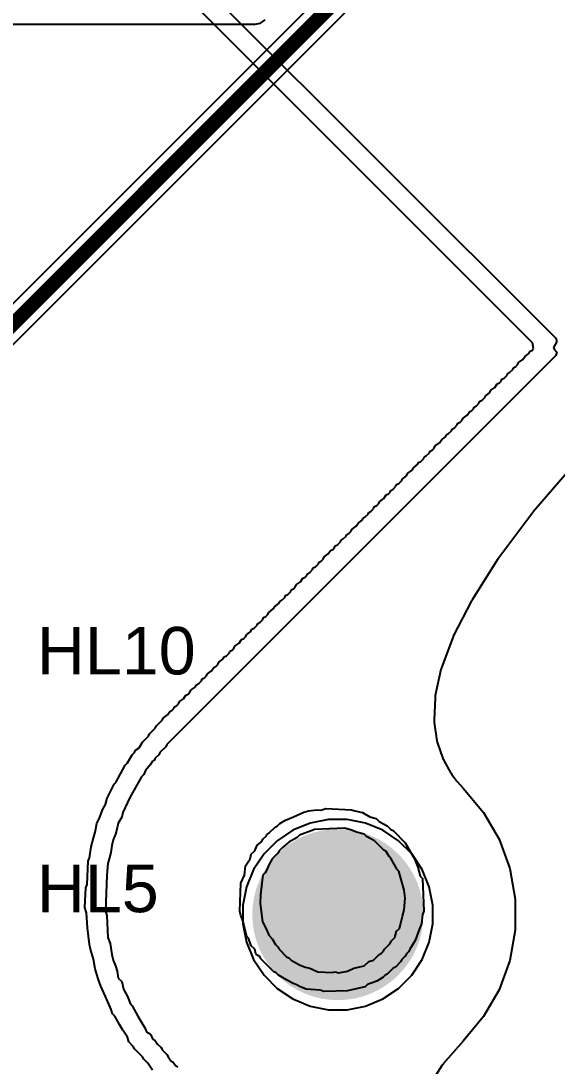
# Model space of a CAD drawing. Header units: millimetres. Extents: x 95 to 305, y 96 to 295.
# Drawn here: x 231.16 to 242.44, y 117.26 to 139.25 of the extents above; entities that cross this region are included whole.
import ezdxf

# ---------------------------------------------------------------- set-up
doc = ezdxf.new("R2010")
doc.units = ezdxf.units.MM
for name, color, linetype in [('BottomLayer', 5, 'Continuous'), ('BottomOverlay', 54, 'Continuous'), ('BottomSolder', 6, 'Continuous'), ('MultiLayer', 9, 'Continuous'), ('PadHoleLayer', 156, 'Continuous'), ('TopLayer', 1, 'Continuous'), ('TopOverlay', 2, 'Continuous'), ('TopSolder', 216, 'Continuous')]:
    doc.layers.add(name, color=color, linetype=linetype)
doc.styles.add('Arial', font='arial.ttf', dxfattribs={"height": 0.2})

msp = doc.modelspace()

# ---------------------------------------------------------------- hatches: boundary and pattern name
at = {"layer": 'BottomLayer'}
h = msp.add_hatch(color=5, dxfattribs=at)
edge = h.paths.add_edge_path()
edge.add_arc((237.83, 120.45), 1.75, 0, 360)
at = {"layer": 'BottomSolder'}
h = msp.add_hatch(color=6, dxfattribs=at)
edge = h.paths.add_edge_path()
edge.add_arc((237.83, 120.45), 1.8, 0, 360)
at = {"layer": 'MultiLayer'}
h = msp.add_hatch(color=9, dxfattribs=at)
edge = h.paths.add_edge_path()
edge.add_arc((237.83, 120.45), 1.75, 0, 360)
at = {"layer": 'PadHoleLayer'}
h = msp.add_hatch(color=156, dxfattribs=at)
edge = h.paths.add_edge_path()
edge.add_arc((237.83, 120.45), 1.75, 0, 360)
at = {"layer": 'TopLayer'}
h = msp.add_hatch(color=1, dxfattribs=at)
edge = h.paths.add_edge_path()
edge.add_arc((237.83, 120.45), 1.75, 0, 360)
at = {"layer": 'TopSolder'}
h = msp.add_hatch(color=216, dxfattribs=at)
edge = h.paths.add_edge_path()
edge.add_arc((237.83, 120.45), 1.8, 0, 360)

# ---------------------------------------------------------------- linework, layer by layer
at = {"layer": 'BottomLayer'}
for p, q in [((247.207, 149.512), (224.653, 126.958)), ((225.141, 126.581), (247.729, 149.169)), ((243.058, 130.222), (241.985, 128.975)), ((241.975, 128.962), (241.216, 127.954)), ((241.981, 128.967), (241.975, 128.962)), ((241.985, 128.975), (241.981, 128.967)), ((241.212, 127.945), (241.205, 127.938)), ((241.216, 127.954), (241.212, 127.945)), ((241.205, 127.938), (240.652, 127.071)), ((240.652, 127.071), (240.647, 127.059)), ((240.64, 127.05), (240.259, 126.305)), ((240.647, 127.059), (240.64, 127.05)), ((240.247, 126.277), (240.009, 125.638)), ((240.255, 126.29), (240.247, 126.277)), ((240.259, 126.305), (240.255, 126.29)), ((239.999, 125.604), (239.88, 125.055)), ((240.006, 125.62), (239.999, 125.604)), ((240.009, 125.638), (240.006, 125.62)), ((239.874, 125.012), (239.854, 124.54)), ((239.88, 125.033), (239.874, 125.012)), ((239.88, 125.055), (239.88, 125.033)), ((239.854, 124.54), (239.857, 124.516)), ((239.857, 124.516), (239.856, 124.491)), ((239.856, 124.491), (239.913, 124.102)), ((239.913, 124.102), (239.922, 124.079)), ((239.922, 124.079), (239.925, 124.055)), ((239.925, 124.055), (240.038, 123.734)), ((240.038, 123.734), (240.05, 123.714)), ((240.05, 123.714), (240.057, 123.692)), ((240.057, 123.692), (240.208, 123.427)), ((240.208, 123.427), (240.219, 123.414)), ((240.219, 123.414), (240.227, 123.399)), ((240.227, 123.399), (240.334, 123.258)), ((240.334, 123.258), (240.342, 123.25)), ((240.342, 123.25), (240.348, 123.24)), ((240.348, 123.24), (240.467, 123.111)), ((240.467, 123.111), (240.897, 122.598)), ((237.633, 122.45), (237.247, 122.374)), ((238.027, 122.45), (237.633, 122.45)), ((238.414, 122.374), (238.027, 122.45)), ((240.897, 122.598), (241.224, 122.033)), ((237.247, 122.374), (236.883, 122.223)), ((238.778, 122.223), (238.414, 122.374)), ((236.883, 122.223), (236.555, 122.004)), ((239.105, 122.004), (238.778, 122.223)), ((241.224, 122.033), (241.447, 121.42)), ((236.555, 122.004), (236.277, 121.725)), ((239.384, 121.725), (239.105, 122.004)), ((236.277, 121.725), (236.058, 121.398)), ((239.603, 121.398), (239.384, 121.725)), ((236.058, 121.398), (235.907, 121.034)), ((239.753, 121.034), (239.603, 121.398)), ((241.447, 121.42), (241.56, 120.777)), ((235.907, 121.034), (235.83, 120.647)), ((239.83, 120.647), (239.753, 121.034)), ((241.56, 120.777), (241.56, 120.124)), ((235.83, 120.647), (235.83, 120.253)), ((239.83, 120.253), (239.83, 120.647)), ((235.83, 120.253), (235.907, 119.867)), ((239.753, 119.867), (239.83, 120.253)), ((241.56, 120.124), (241.447, 119.481)), ((235.907, 119.867), (236.058, 119.503)), ((239.603, 119.503), (239.753, 119.867)), ((236.058, 119.503), (236.277, 119.176)), ((239.384, 119.176), (239.603, 119.503)), ((241.447, 119.481), (241.224, 118.868)), ((236.277, 119.176), (236.555, 118.897)), ((239.105, 118.897), (239.384, 119.176)), ((236.555, 118.897), (236.883, 118.678)), ((238.778, 118.678), (239.105, 118.897)), ((241.224, 118.868), (240.897, 118.303)), ((236.883, 118.678), (237.247, 118.527)), ((237.247, 118.527), (237.633, 118.45)), ((238.027, 118.45), (238.414, 118.527)), ((238.414, 118.527), (238.778, 118.678)), ((237.633, 118.45), (238.027, 118.45)), ((240.897, 118.303), (240.465, 117.788)), ((240.465, 117.788), (240.047, 117.312)), ((240.024, 117.281), (239.715, 116.798)), ((240.037, 117.295), (240.024, 117.281)), ((240.047, 117.312), (240.037, 117.295))]:
    msp.add_line(p, q, dxfattribs=at)
at = {"layer": 'BottomLayer', "const_width": 0.3}
msp.add_lwpolyline([(224.314, 126.186), (247.513, 149.386)], dxfattribs=at)
at = {"layer": 'BottomOverlay'}
for p, q in [((221.784, 153.201), (242.412, 132.573)), ((241.925, 132.476), (221.54, 152.86)), ((242.412, 132.573), (242.436, 132.5)), ((241.913, 132.317), (241.949, 132.354)), ((241.949, 132.354), (241.925, 132.476)), ((242.436, 132.5), (242.363, 132.378)), ((242.363, 132.378), (242.387, 132.33)), ((242.412, 132.208), (234.234, 124.03)), ((241.633, 132.062), (241.718, 132.123)), ((241.718, 132.123), (241.767, 132.196)), ((241.767, 132.196), (241.815, 132.22)), ((241.815, 132.22), (241.852, 132.257)), ((241.852, 132.257), (241.864, 132.293)), ((241.864, 132.293), (241.913, 132.317)), ((242.387, 132.33), (242.436, 132.281)), ((242.436, 132.281), (242.412, 132.208)), ((241.45, 131.855), (241.511, 131.916)), ((241.511, 131.916), (241.523, 131.952)), ((241.523, 131.952), (241.572, 131.977)), ((241.572, 131.977), (241.608, 132.013)), ((241.608, 132.013), (241.633, 132.062)), ((241.268, 131.672), (241.28, 131.709)), ((241.28, 131.709), (241.328, 131.733)), ((241.328, 131.733), (241.389, 131.794)), ((241.389, 131.794), (241.402, 131.831)), ((241.402, 131.831), (241.45, 131.855)), ((241.024, 131.429), (241.049, 131.478)), ((241.049, 131.478), (241.134, 131.539)), ((241.134, 131.539), (241.182, 131.612)), ((241.182, 131.612), (241.231, 131.636)), ((241.231, 131.636), (241.268, 131.672)), ((240.805, 131.21), (240.817, 131.247)), ((240.817, 131.247), (240.866, 131.271)), ((240.866, 131.271), (240.927, 131.332)), ((240.927, 131.332), (240.939, 131.368)), ((240.939, 131.368), (240.988, 131.393)), ((240.988, 131.393), (241.024, 131.429)), ((240.55, 130.954), (240.598, 131.027)), ((240.598, 131.027), (240.647, 131.052)), ((240.647, 131.052), (240.683, 131.088)), ((240.683, 131.088), (240.696, 131.125)), ((240.696, 131.125), (240.744, 131.149)), ((240.744, 131.149), (240.805, 131.21)), ((240.355, 130.784), (240.404, 130.808)), ((240.404, 130.808), (240.44, 130.845)), ((240.44, 130.845), (240.464, 130.894)), ((240.464, 130.894), (240.55, 130.954)), ((240.16, 130.565), (240.221, 130.626)), ((240.221, 130.626), (240.233, 130.662)), ((240.233, 130.662), (240.282, 130.687)), ((240.282, 130.687), (240.343, 130.748)), ((240.343, 130.748), (240.355, 130.784)), ((239.88, 130.309), (239.965, 130.37)), ((239.965, 130.37), (240.014, 130.443)), ((240.014, 130.443), (240.063, 130.468)), ((240.063, 130.468), (240.099, 130.504)), ((240.099, 130.504), (240.112, 130.541)), ((240.112, 130.541), (240.16, 130.565)), ((239.698, 130.103), (239.759, 130.163)), ((239.759, 130.163), (239.771, 130.2)), ((239.771, 130.2), (239.819, 130.224)), ((239.819, 130.224), (239.856, 130.261)), ((239.856, 130.261), (239.88, 130.309)), ((239.515, 129.92), (239.527, 129.957)), ((239.527, 129.957), (239.576, 129.981)), ((239.576, 129.981), (239.637, 130.042)), ((239.637, 130.042), (239.649, 130.078)), ((239.649, 130.078), (239.698, 130.103)), ((239.272, 129.677), (239.296, 129.725)), ((239.296, 129.725), (239.394, 129.798)), ((239.394, 129.798), (239.418, 129.847)), ((239.418, 129.847), (239.515, 129.92)), ((239.053, 129.458), (239.065, 129.494)), ((239.065, 129.494), (239.114, 129.518)), ((239.114, 129.518), (239.174, 129.579)), ((239.174, 129.579), (239.187, 129.616)), ((239.187, 129.616), (239.235, 129.64)), ((239.235, 129.64), (239.272, 129.677)), ((238.797, 129.202), (238.846, 129.275)), ((238.846, 129.275), (238.895, 129.299)), ((238.895, 129.299), (238.931, 129.336)), ((238.931, 129.336), (238.943, 129.372)), ((238.943, 129.372), (238.992, 129.397)), ((238.992, 129.397), (239.053, 129.458)), ((238.602, 129.032), (238.651, 129.056)), ((238.651, 129.056), (238.688, 129.092)), ((238.688, 129.092), (238.712, 129.141)), ((238.712, 129.141), (238.797, 129.202)), ((238.408, 128.813), (238.469, 128.873)), ((238.469, 128.873), (238.481, 128.91)), ((238.481, 128.91), (238.529, 128.934)), ((238.529, 128.934), (238.59, 128.995)), ((238.59, 128.995), (238.602, 129.032)), ((238.128, 128.557), (238.213, 128.618)), ((238.213, 128.618), (238.262, 128.691)), ((238.262, 128.691), (238.31, 128.715)), ((238.31, 128.715), (238.347, 128.752)), ((238.347, 128.752), (238.359, 128.788)), ((238.359, 128.788), (238.408, 128.813)), ((237.945, 128.35), (238.006, 128.411)), ((238.006, 128.411), (238.018, 128.447)), ((238.018, 128.447), (238.067, 128.472)), ((238.067, 128.472), (238.104, 128.508)), ((238.104, 128.508), (238.128, 128.557)), ((237.726, 128.131), (237.763, 128.168)), ((237.763, 128.168), (237.775, 128.204)), ((237.775, 128.204), (237.824, 128.228)), ((237.824, 128.228), (237.884, 128.289)), ((237.884, 128.289), (237.897, 128.326)), ((237.897, 128.326), (237.945, 128.35)), ((237.519, 127.924), (237.544, 127.973)), ((237.544, 127.973), (237.629, 128.034)), ((237.629, 128.034), (237.678, 128.107)), ((237.678, 128.107), (237.726, 128.131)), ((237.3, 127.705), (237.312, 127.742)), ((237.312, 127.742), (237.361, 127.766)), ((237.361, 127.766), (237.422, 127.827)), ((237.422, 127.827), (237.434, 127.863)), ((237.434, 127.863), (237.483, 127.888)), ((237.483, 127.888), (237.519, 127.924)), ((237.045, 127.45), (237.093, 127.523)), ((237.093, 127.523), (237.142, 127.547)), ((237.142, 127.547), (237.179, 127.583)), ((237.179, 127.583), (237.191, 127.62)), ((237.191, 127.62), (237.239, 127.644)), ((237.239, 127.644), (237.3, 127.705)), ((236.85, 127.279), (236.899, 127.304)), ((236.899, 127.304), (236.935, 127.34)), ((236.935, 127.34), (236.96, 127.389)), ((236.96, 127.389), (237.045, 127.45)), ((236.655, 127.06), (236.716, 127.121)), ((236.716, 127.121), (236.728, 127.158)), ((236.728, 127.158), (236.777, 127.182)), ((236.777, 127.182), (236.838, 127.243)), ((236.838, 127.243), (236.85, 127.279)), ((236.375, 126.805), (236.473, 126.878)), ((236.473, 126.878), (236.497, 126.926)), ((236.497, 126.926), (236.594, 126.999)), ((236.594, 126.999), (236.607, 127.036)), ((236.607, 127.036), (236.655, 127.06)), ((236.193, 126.598), (236.254, 126.659)), ((236.254, 126.659), (236.266, 126.695)), ((236.266, 126.695), (236.315, 126.719)), ((236.315, 126.719), (236.351, 126.756)), ((236.351, 126.756), (236.375, 126.805)), ((235.998, 126.403), (236.022, 126.452)), ((236.022, 126.452), (236.071, 126.476)), ((236.071, 126.476), (236.132, 126.537)), ((236.132, 126.537), (236.144, 126.573)), ((236.144, 126.573), (236.193, 126.598)), ((235.755, 126.16), (235.803, 126.233)), ((235.803, 126.233), (235.852, 126.257)), ((235.852, 126.257), (235.889, 126.293)), ((235.889, 126.293), (235.913, 126.342)), ((235.913, 126.342), (235.998, 126.403)), ((235.548, 125.953), (235.56, 125.989)), ((235.56, 125.989), (235.609, 126.014)), ((235.609, 126.014), (235.645, 126.05)), ((235.645, 126.05), (235.67, 126.099)), ((235.67, 126.099), (235.755, 126.16)), ((235.304, 125.709), (235.329, 125.758)), ((235.329, 125.758), (235.414, 125.819)), ((235.414, 125.819), (235.438, 125.868)), ((235.438, 125.868), (235.487, 125.892)), ((235.487, 125.892), (235.548, 125.953)), ((235.085, 125.515), (235.171, 125.575)), ((235.171, 125.575), (235.219, 125.648)), ((235.219, 125.648), (235.268, 125.673)), ((235.268, 125.673), (235.304, 125.709)), ((234.854, 125.283), (234.903, 125.308)), ((234.903, 125.308), (234.964, 125.369)), ((234.964, 125.369), (234.976, 125.405)), ((234.976, 125.405), (235.025, 125.429)), ((235.025, 125.429), (235.061, 125.466)), ((235.061, 125.466), (235.085, 125.515)), ((234.635, 125.064), (234.684, 125.089)), ((234.684, 125.089), (234.72, 125.125)), ((234.72, 125.125), (234.745, 125.174)), ((234.745, 125.174), (234.83, 125.235)), ((234.83, 125.235), (234.854, 125.283)), ((234.44, 124.845), (234.477, 124.882)), ((234.477, 124.882), (234.501, 124.93)), ((234.501, 124.93), (234.586, 124.991)), ((234.586, 124.991), (234.635, 125.064)), ((234.161, 124.59), (234.246, 124.651)), ((234.246, 124.651), (234.294, 124.724)), ((234.294, 124.724), (234.343, 124.748)), ((234.343, 124.748), (234.38, 124.784)), ((234.38, 124.784), (234.392, 124.821)), ((234.392, 124.821), (234.44, 124.845)), ((234.014, 124.419), (234.136, 124.541)), ((234.136, 124.541), (234.161, 124.59)), ((233.844, 124.2), (233.868, 124.249)), ((233.868, 124.249), (233.99, 124.371)), ((233.99, 124.371), (234.014, 124.419)), ((233.649, 123.957), (233.722, 124.079)), ((233.722, 124.079), (233.844, 124.2)), ((234.234, 124.03), (234.209, 123.981)), ((233.406, 123.64), (233.503, 123.811)), ((233.503, 123.811), (233.552, 123.859)), ((233.552, 123.859), (233.576, 123.908)), ((233.576, 123.908), (233.649, 123.957)), ((234.063, 123.811), (233.99, 123.738)), ((234.087, 123.859), (234.063, 123.811)), ((234.209, 123.981), (234.087, 123.859)), ((233.163, 123.227), (233.357, 123.592)), ((233.357, 123.592), (233.406, 123.64)), ((233.893, 123.616), (233.783, 123.482)), ((233.917, 123.665), (233.893, 123.616)), ((233.966, 123.689), (233.917, 123.665)), ((233.99, 123.738), (233.966, 123.689)), ((233.698, 123.348), (233.455, 122.91)), ((233.747, 123.397), (233.698, 123.348)), ((233.783, 123.482), (233.747, 123.397)), ((232.98, 122.898), (233.126, 123.19)), ((233.126, 123.19), (233.163, 123.227)), ((232.944, 122.764), (232.98, 122.898)), ((233.455, 122.91), (233.309, 122.594)), ((232.883, 122.655), (232.944, 122.764)), ((237.471, 122.643), (237.58, 122.679)), ((237.58, 122.679), (238.116, 122.655)), ((232.761, 122.363), (232.822, 122.496)), ((232.822, 122.496), (232.883, 122.655)), ((233.284, 122.496), (233.211, 122.375)), ((233.309, 122.594), (233.284, 122.496)), ((236.728, 122.436), (236.899, 122.509)), ((236.899, 122.509), (237.118, 122.606)), ((237.118, 122.606), (237.215, 122.63)), ((237.215, 122.63), (237.385, 122.655)), ((237.385, 122.655), (237.471, 122.643)), ((238.116, 122.655), (238.189, 122.63)), ((238.189, 122.63), (238.347, 122.594)), ((238.347, 122.594), (238.505, 122.509)), ((238.505, 122.509), (238.639, 122.472)), ((238.639, 122.472), (238.7, 122.411)), ((232.724, 122.18), (232.761, 122.363)), ((233.187, 122.277), (233.15, 122.144)), ((233.211, 122.375), (233.187, 122.277)), ((236.388, 122.168), (236.509, 122.29)), ((236.509, 122.29), (236.558, 122.314)), ((236.558, 122.314), (236.607, 122.363)), ((236.607, 122.363), (236.728, 122.436)), ((237.325, 122.229), (237.02, 122.119)), ((237.337, 122.241), (237.325, 122.229)), ((237.97, 122.265), (237.337, 122.241)), ((238.104, 122.229), (237.97, 122.265)), ((238.225, 122.18), (238.104, 122.229)), ((238.7, 122.411), (238.87, 122.314)), ((238.87, 122.314), (238.943, 122.241)), ((238.943, 122.241), (238.992, 122.217)), ((232.639, 121.876), (232.7, 122.083)), ((232.7, 122.083), (232.724, 122.18)), ((233.102, 122.022), (233.077, 121.9)), ((233.15, 122.144), (233.102, 122.022)), ((236.229, 121.985), (236.254, 122.034)), ((236.254, 122.034), (236.327, 122.107)), ((236.327, 122.107), (236.339, 122.144)), ((236.339, 122.144), (236.388, 122.168)), ((236.972, 122.071), (236.801, 121.973)), ((237.02, 122.119), (236.972, 122.071)), ((238.383, 122.144), (238.225, 122.18)), ((238.432, 122.095), (238.383, 122.144)), ((238.602, 121.998), (238.432, 122.095)), ((238.992, 122.217), (239.247, 121.961)), ((232.603, 121.645), (232.639, 121.876)), ((233.077, 121.9), (233.053, 121.754)), ((236.01, 121.718), (236.083, 121.791)), ((236.083, 121.791), (236.132, 121.912)), ((236.132, 121.912), (236.229, 121.985)), ((236.594, 121.791), (236.57, 121.742)), ((236.667, 121.864), (236.594, 121.791)), ((236.801, 121.973), (236.667, 121.864)), ((238.797, 121.803), (238.602, 121.998)), ((238.846, 121.778), (238.797, 121.803)), ((239.247, 121.961), (239.442, 121.62)), ((232.554, 121.085), (232.578, 121.572)), ((232.578, 121.572), (232.603, 121.645)), ((233.017, 121.62), (232.992, 121.523)), ((233.053, 121.754), (233.017, 121.62)), ((235.889, 121.474), (235.986, 121.62)), ((235.986, 121.62), (236.01, 121.718)), ((236.448, 121.62), (236.375, 121.499)), ((236.57, 121.742), (236.448, 121.62)), ((238.907, 121.669), (238.846, 121.778)), ((238.955, 121.62), (238.907, 121.669)), ((239.077, 121.401), (238.955, 121.62)), ((239.442, 121.62), (239.515, 121.45)), ((232.992, 121.523), (232.968, 121.28)), ((235.864, 121.28), (235.889, 121.474)), ((236.327, 121.377), (236.302, 121.328)), ((236.375, 121.499), (236.327, 121.377)), ((239.114, 121.365), (239.077, 121.401)), ((239.223, 120.963), (239.114, 121.365)), ((239.515, 121.45), (239.564, 121.255)), ((232.968, 121.28), (232.944, 120.525)), ((235.791, 121.109), (235.864, 121.28)), ((236.254, 121.28), (236.229, 121.109)), ((236.302, 121.328), (236.254, 121.28)), ((239.564, 121.255), (239.613, 121.206)), ((239.613, 121.206), (239.637, 120.525)), ((232.505, 120.598), (232.53, 121.012)), ((232.53, 121.012), (232.554, 121.085)), ((235.767, 120.525), (235.791, 121.109)), ((236.229, 121.109), (236.205, 120.866)), ((239.247, 120.793), (239.223, 120.963)), ((236.205, 120.866), (236.193, 120.683)), ((239.223, 120.549), (239.247, 120.793)), ((232.542, 120.488), (232.505, 120.598)), ((232.566, 120.172), (232.542, 120.488)), ((232.944, 120.525), (232.968, 120.428)), ((235.791, 120.428), (235.767, 120.525)), ((236.193, 120.683), (236.242, 120.294)), ((239.187, 120.415), (239.223, 120.549)), ((239.637, 120.525), (239.613, 120.452)), ((232.968, 120.428), (232.992, 119.965)), ((235.84, 120.306), (235.791, 120.428)), ((235.864, 120.184), (235.84, 120.306)), ((236.242, 120.294), (236.327, 120.136)), ((239.126, 120.16), (239.187, 120.415)), ((239.588, 120.257), (239.54, 120.136)), ((239.613, 120.452), (239.588, 120.257)), ((232.603, 119.819), (232.566, 120.172)), ((235.913, 119.99), (235.864, 120.184)), ((236.327, 120.136), (236.375, 120.014)), ((239.028, 119.965), (239.065, 120.099)), ((239.065, 120.099), (239.126, 120.16)), ((239.54, 120.136), (239.454, 119.904)), ((232.627, 119.722), (232.603, 119.819)), ((232.992, 119.965), (233.041, 119.843)), ((233.041, 119.843), (233.077, 119.612)), ((235.949, 119.953), (235.913, 119.99)), ((236.01, 119.795), (235.949, 119.953)), ((236.375, 120.014), (236.448, 119.941)), ((236.448, 119.941), (236.521, 119.819)), ((236.521, 119.819), (236.57, 119.77)), ((238.809, 119.722), (238.931, 119.843)), ((238.931, 119.843), (238.955, 119.892)), ((238.955, 119.892), (239.028, 119.965)), ((239.454, 119.904), (239.345, 119.722)), ((232.688, 119.515), (232.627, 119.722)), ((233.077, 119.612), (233.102, 119.491)), ((236.083, 119.722), (236.01, 119.795)), ((236.108, 119.624), (236.083, 119.722)), ((236.144, 119.588), (236.108, 119.624)), ((236.57, 119.77), (236.594, 119.722)), ((236.594, 119.722), (236.753, 119.564)), ((238.578, 119.491), (238.7, 119.612)), ((238.7, 119.612), (238.749, 119.637)), ((238.749, 119.637), (238.785, 119.673)), ((238.785, 119.673), (238.809, 119.722)), ((239.272, 119.624), (239.247, 119.576)), ((239.32, 119.673), (239.272, 119.624)), ((239.345, 119.722), (239.32, 119.673)), ((232.724, 119.308), (232.688, 119.515)), ((233.102, 119.491), (233.15, 119.369)), ((233.15, 119.369), (233.187, 119.259)), ((236.193, 119.564), (236.144, 119.588)), ((236.205, 119.527), (236.193, 119.564)), ((236.485, 119.247), (236.205, 119.527)), ((236.753, 119.564), (236.801, 119.539)), ((236.801, 119.539), (236.85, 119.491)), ((236.85, 119.491), (237.02, 119.393)), ((237.02, 119.393), (237.142, 119.345)), ((238.262, 119.345), (238.383, 119.369)), ((238.383, 119.369), (238.481, 119.466)), ((238.481, 119.466), (238.578, 119.491)), ((239.15, 119.454), (239.041, 119.345)), ((239.174, 119.503), (239.15, 119.454)), ((239.247, 119.576), (239.174, 119.503)), ((232.785, 119.101), (232.724, 119.308)), ((233.187, 119.259), (233.211, 119.113)), ((236.534, 119.223), (236.485, 119.247)), ((236.582, 119.174), (236.534, 119.223)), ((236.753, 119.077), (236.582, 119.174)), ((237.142, 119.345), (237.239, 119.32)), ((237.239, 119.32), (237.41, 119.247)), ((237.41, 119.247), (237.714, 119.235)), ((237.714, 119.235), (237.775, 119.247)), ((237.775, 119.247), (237.848, 119.223)), ((237.848, 119.223), (238.03, 119.259)), ((238.03, 119.259), (238.164, 119.32)), ((238.164, 119.32), (238.262, 119.345)), ((238.822, 119.174), (238.773, 119.125)), ((238.87, 119.198), (238.822, 119.174)), ((238.992, 119.32), (238.87, 119.198)), ((239.041, 119.345), (238.992, 119.32)), ((232.846, 118.943), (232.785, 119.101)), ((232.944, 118.724), (232.846, 118.943)), ((233.211, 119.113), (233.284, 119.04)), ((233.284, 119.04), (233.321, 118.882)), ((236.874, 119.004), (236.753, 119.077)), ((236.996, 118.955), (236.874, 119.004)), ((237.008, 118.943), (236.996, 118.955)), ((237.045, 118.931), (237.008, 118.943)), ((237.166, 118.882), (237.045, 118.931)), ((238.408, 118.931), (238.31, 118.906)), ((238.456, 118.979), (238.408, 118.931)), ((238.529, 119.004), (238.456, 118.979)), ((238.651, 119.052), (238.529, 119.004)), ((238.773, 119.125), (238.651, 119.052)), ((233.065, 118.456), (232.944, 118.724)), ((233.321, 118.882), (233.406, 118.724)), ((233.406, 118.724), (233.467, 118.566)), ((237.459, 118.858), (237.166, 118.882)), ((237.532, 118.833), (237.459, 118.858)), ((238.03, 118.846), (237.532, 118.833)), ((238.31, 118.906), (238.03, 118.846)), ((233.467, 118.566), (233.503, 118.529)), ((233.503, 118.529), (233.625, 118.31)), ((233.09, 118.359), (233.065, 118.456)), ((233.138, 118.31), (233.09, 118.359)), ((233.236, 118.14), (233.138, 118.31)), ((233.625, 118.31), (233.771, 118.067)), ((233.309, 118.018), (233.236, 118.14)), ((233.771, 118.067), (233.808, 117.982)), ((233.406, 117.872), (233.309, 118.018)), ((233.43, 117.775), (233.406, 117.872)), ((233.808, 117.982), (233.856, 117.957)), ((233.856, 117.957), (233.893, 117.921)), ((233.893, 117.921), (233.929, 117.835)), ((233.929, 117.835), (233.978, 117.811)), ((233.528, 117.677), (233.43, 117.775)), ((233.552, 117.629), (233.528, 117.677)), ((233.722, 117.458), (233.552, 117.629)), ((233.978, 117.811), (234.039, 117.726)), ((234.039, 117.726), (234.112, 117.653)), ((234.112, 117.653), (234.136, 117.604)), ((233.747, 117.41), (233.722, 117.458)), ((233.832, 117.324), (233.747, 117.41)), ((234.136, 117.604), (234.234, 117.507)), ((234.234, 117.507), (234.258, 117.458)), ((234.258, 117.458), (234.319, 117.373)), ((233.929, 117.178), (233.832, 117.324)), ((234.319, 117.373), (234.367, 117.349)), ((234.367, 117.349), (234.416, 117.276)), ((234.416, 117.276), (234.465, 117.251))]:
    msp.add_line(p, q, dxfattribs=at)
at = {"layer": 'TopLayer'}
for p, q in [((212.094, 139.178), (236.084, 139.178)), ((236.084, 139.178), (236.201, 139.201)), ((236.084, 139.178), (236.084, 139.178)), ((236.201, 139.201), (236.3, 139.268)), ((243.058, 130.222), (241.985, 128.975)), ((241.975, 128.962), (241.216, 127.954)), ((241.981, 128.967), (241.975, 128.962)), ((241.985, 128.975), (241.981, 128.967)), ((241.212, 127.945), (241.205, 127.938)), ((241.216, 127.954), (241.212, 127.945)), ((241.205, 127.938), (240.652, 127.071)), ((240.652, 127.071), (240.647, 127.059)), ((240.64, 127.05), (240.259, 126.305)), ((240.647, 127.059), (240.64, 127.05)), ((240.247, 126.277), (240.009, 125.638)), ((240.255, 126.29), (240.247, 126.277)), ((240.259, 126.305), (240.255, 126.29)), ((239.999, 125.604), (239.88, 125.055)), ((240.006, 125.62), (239.999, 125.604)), ((240.009, 125.638), (240.006, 125.62)), ((239.874, 125.012), (239.854, 124.54)), ((239.88, 125.033), (239.874, 125.012)), ((239.88, 125.055), (239.88, 125.033)), ((239.854, 124.54), (239.857, 124.516)), ((239.857, 124.516), (239.856, 124.491)), ((239.856, 124.491), (239.913, 124.102)), ((239.913, 124.102), (239.922, 124.079)), ((239.922, 124.079), (239.925, 124.055)), ((239.925, 124.055), (240.038, 123.734)), ((240.038, 123.734), (240.05, 123.714)), ((240.05, 123.714), (240.057, 123.692)), ((240.057, 123.692), (240.208, 123.427)), ((240.208, 123.427), (240.219, 123.414)), ((240.219, 123.414), (240.227, 123.399)), ((240.227, 123.399), (240.334, 123.258)), ((240.334, 123.258), (240.342, 123.25)), ((240.342, 123.25), (240.348, 123.24)), ((240.348, 123.24), (240.467, 123.111)), ((240.467, 123.111), (240.897, 122.598)), ((237.633, 122.45), (237.247, 122.374)), ((238.027, 122.45), (237.633, 122.45)), ((238.414, 122.374), (238.027, 122.45)), ((240.897, 122.598), (241.224, 122.033)), ((237.247, 122.374), (236.883, 122.223)), ((238.778, 122.223), (238.414, 122.374)), ((236.883, 122.223), (236.555, 122.004)), ((239.105, 122.004), (238.778, 122.223)), ((241.224, 122.033), (241.447, 121.42)), ((236.555, 122.004), (236.277, 121.725)), ((239.384, 121.725), (239.105, 122.004)), ((236.277, 121.725), (236.058, 121.398)), ((239.603, 121.398), (239.384, 121.725)), ((236.058, 121.398), (235.907, 121.034)), ((239.753, 121.034), (239.603, 121.398)), ((241.447, 121.42), (241.56, 120.777)), ((235.907, 121.034), (235.83, 120.647)), ((239.83, 120.647), (239.753, 121.034)), ((241.56, 120.777), (241.56, 120.124)), ((235.83, 120.647), (235.83, 120.253)), ((239.83, 120.253), (239.83, 120.647)), ((235.83, 120.253), (235.907, 119.867)), ((239.753, 119.867), (239.83, 120.253)), ((241.56, 120.124), (241.447, 119.481)), ((235.907, 119.867), (236.058, 119.503)), ((239.603, 119.503), (239.753, 119.867)), ((236.058, 119.503), (236.277, 119.176)), ((239.384, 119.176), (239.603, 119.503)), ((241.447, 119.481), (241.224, 118.868)), ((236.277, 119.176), (236.555, 118.897)), ((239.105, 118.897), (239.384, 119.176)), ((236.555, 118.897), (236.883, 118.678)), ((238.778, 118.678), (239.105, 118.897)), ((241.224, 118.868), (240.897, 118.303)), ((236.883, 118.678), (237.247, 118.527)), ((237.247, 118.527), (237.633, 118.45)), ((238.027, 118.45), (238.414, 118.527)), ((238.414, 118.527), (238.778, 118.678)), ((237.633, 118.45), (238.027, 118.45)), ((240.897, 118.303), (240.465, 117.788)), ((240.465, 117.788), (240.047, 117.312)), ((240.024, 117.281), (239.715, 116.798)), ((240.037, 117.295), (240.024, 117.281)), ((240.047, 117.312), (240.037, 117.295))]:
    msp.add_line(p, q, dxfattribs=at)

# ---------------------------------------------------------------- texts
at = {"layer": 'TopOverlay', "style": 'Arial'}
for s, p in [('HL10', (231.5, 125.5)), ('HL5', (231.5, 120.5))]:
    msp.add_text(s, height=1, dxfattribs=at).set_placement(p)

doc.saveas('drawing.dxf')
